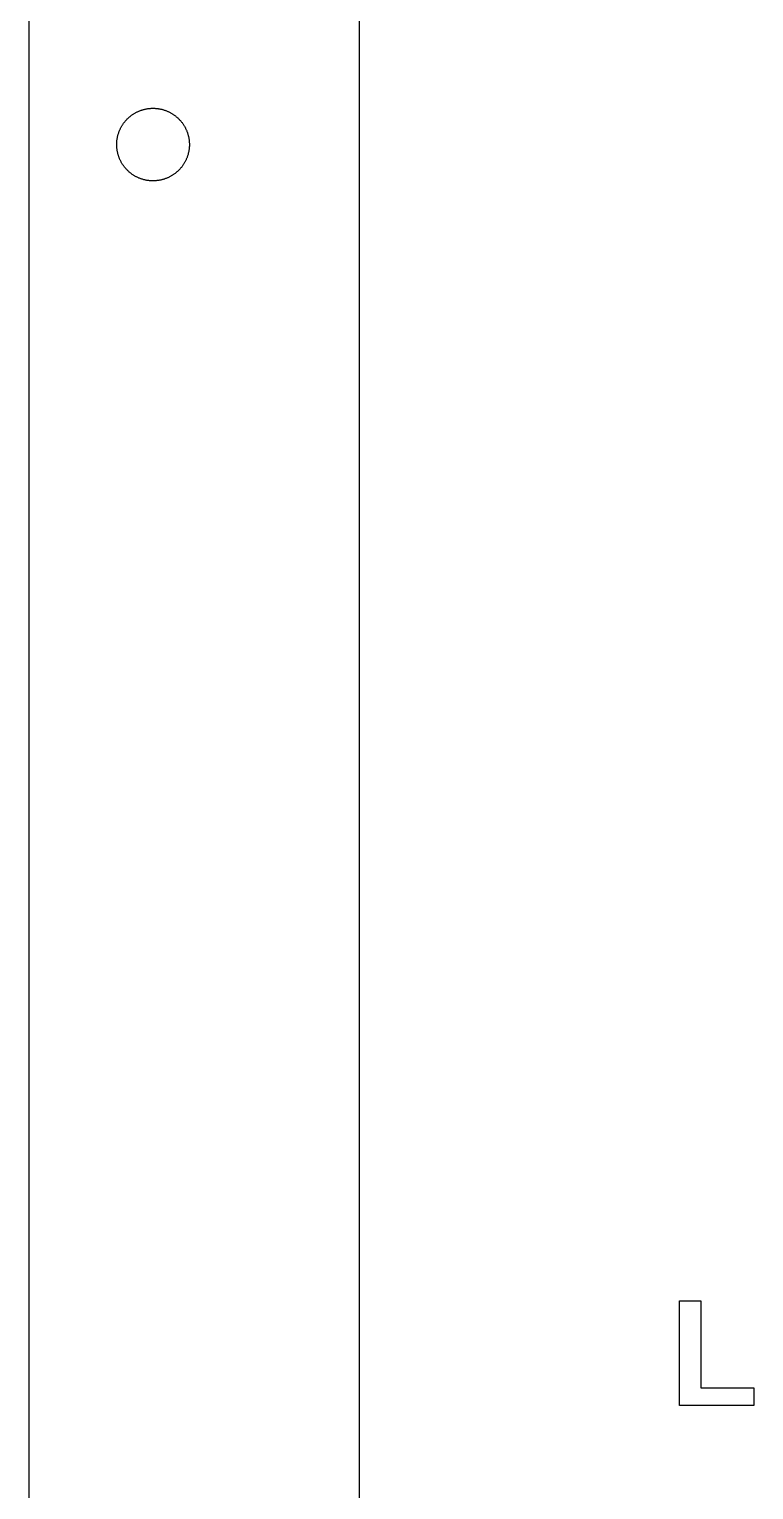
# Model space of a CAD drawing. Header units: metres. Extents: x 13 to 238, y 4 to 739.
# Drawn here: x 12.5 to 56.4, y 92.3 to 180.8 of the extents above; entities that cross this region are included whole.
import ezdxf

# ---------------------------------------------------------------- set-up
doc = ezdxf.new("R2010")
doc.units = ezdxf.units.M

msp = doc.modelspace()

# ---------------------------------------------------------------- linework, layer by layer
at = {"layer": 'Laser'}
for p, q in [((51.912, 97.444, 0.033), (51.912, 103.783, 0.033)), ((51.912, 103.783, 0.033), (53.202, 103.783, 0.033)), ((53.202, 103.783, 0.033), (53.202, 98.521, 0.033)), ((53.202, 98.521, 0.033), (56.411, 98.521, 0.033)), ((56.411, 98.521, 0.033), (56.411, 97.444, 0.033)), ((56.411, 97.444, 0.033), (51.912, 97.444, 0.033))]:
    msp.add_line(p, q, dxfattribs=at)
at = {"layer": 'Layer0'}
for p, q in [((32.527, 27.84), (32.527, 714.84)), ((12.527, 29.84), (12.527, 712.84)), ((18.314, 175.219), (18.338, 175.249)), ((18.338, 175.249), (18.363, 175.278)), ((18.363, 175.278), (18.388, 175.307)), ((18.388, 175.307), (18.414, 175.335)), ((18.414, 175.335), (18.44, 175.363)), ((18.44, 175.363), (18.467, 175.391)), ((18.467, 175.391), (18.495, 175.418)), ((18.495, 175.418), (18.522, 175.444)), ((18.522, 175.444), (18.551, 175.47)), ((18.551, 175.47), (18.579, 175.496)), ((18.579, 175.496), (18.608, 175.521)), ((18.608, 175.521), (18.638, 175.545)), ((18.638, 175.545), (18.668, 175.569)), ((18.668, 175.569), (18.698, 175.593)), ((18.698, 175.593), (18.729, 175.616)), ((18.729, 175.616), (18.76, 175.638)), ((18.76, 175.638), (18.792, 175.66)), ((18.792, 175.66), (18.824, 175.681)), ((18.824, 175.681), (18.856, 175.702)), ((18.856, 175.702), (18.889, 175.722)), ((18.889, 175.722), (18.922, 175.742)), ((18.922, 175.742), (18.955, 175.761)), ((18.955, 175.761), (18.989, 175.779)), ((18.989, 175.779), (19.023, 175.797)), ((19.023, 175.797), (19.057, 175.814)), ((19.057, 175.814), (19.092, 175.831)), ((19.092, 175.831), (19.127, 175.847)), ((19.127, 175.847), (19.162, 175.862)), ((19.162, 175.862), (19.197, 175.877)), ((19.197, 175.877), (19.233, 175.891)), ((19.233, 175.891), (19.269, 175.905)), ((19.269, 175.905), (19.305, 175.918)), ((19.305, 175.918), (19.341, 175.93)), ((19.341, 175.93), (19.378, 175.942)), ((19.378, 175.942), (19.415, 175.953)), ((19.415, 175.953), (19.452, 175.963)), ((19.452, 175.963), (19.489, 175.973)), ((19.489, 175.973), (19.526, 175.982)), ((19.526, 175.982), (19.564, 175.99)), ((19.564, 175.99), (19.601, 175.998)), ((19.601, 175.998), (19.639, 176.005)), ((19.639, 176.005), (19.677, 176.012)), ((19.677, 176.012), (19.715, 176.018)), ((19.715, 176.018), (19.753, 176.023)), ((19.753, 176.023), (19.791, 176.027)), ((19.791, 176.027), (19.829, 176.031)), ((19.829, 176.031), (19.867, 176.034)), ((19.867, 176.034), (19.906, 176.036)), ((19.906, 176.036), (19.944, 176.038)), ((19.944, 176.038), (19.983, 176.039)), ((19.983, 176.039), (20.021, 176.04)), ((20.021, 176.04), (20.059, 176.04)), ((20.059, 176.04), (20.098, 176.039)), ((20.098, 176.039), (20.136, 176.037)), ((20.136, 176.037), (20.174, 176.035)), ((20.174, 176.035), (20.213, 176.032)), ((20.213, 176.032), (20.251, 176.028)), ((20.251, 176.028), (20.289, 176.024)), ((20.289, 176.024), (20.327, 176.019)), ((20.327, 176.019), (20.365, 176.014)), ((20.365, 176.014), (20.403, 176.008)), ((20.403, 176.008), (20.441, 176.001)), ((20.441, 176.001), (20.478, 175.993)), ((20.478, 175.993), (20.516, 175.985)), ((20.516, 175.985), (20.553, 175.976)), ((20.553, 175.976), (20.591, 175.967)), ((20.591, 175.967), (20.628, 175.956)), ((20.628, 175.956), (20.664, 175.946)), ((20.664, 175.946), (20.701, 175.934)), ((20.701, 175.934), (20.738, 175.922)), ((20.738, 175.922), (20.774, 175.909)), ((20.774, 175.909), (20.81, 175.896)), ((20.81, 175.896), (20.846, 175.882)), ((20.846, 175.882), (20.881, 175.867)), ((20.881, 175.867), (20.916, 175.852)), ((20.916, 175.852), (20.951, 175.836)), ((20.951, 175.836), (20.986, 175.82)), ((20.986, 175.82), (21.02, 175.803)), ((21.02, 175.803), (21.055, 175.785)), ((21.055, 175.785), (21.088, 175.767)), ((21.088, 175.767), (21.122, 175.748)), ((21.122, 175.748), (21.155, 175.729)), ((21.155, 175.729), (21.188, 175.709)), ((21.188, 175.709), (21.22, 175.688)), ((21.22, 175.688), (21.252, 175.667)), ((21.252, 175.667), (21.284, 175.646)), ((21.284, 175.646), (21.315, 175.623)), ((21.315, 175.623), (21.346, 175.601)), ((21.346, 175.601), (21.377, 175.577)), ((21.377, 175.577), (21.407, 175.554)), ((21.407, 175.554), (21.437, 175.529)), ((21.437, 175.529), (21.466, 175.504)), ((21.466, 175.504), (21.495, 175.479)), ((21.495, 175.479), (21.523, 175.453)), ((21.523, 175.453), (21.551, 175.427)), ((21.551, 175.427), (21.578, 175.4)), ((21.578, 175.4), (21.605, 175.373)), ((21.605, 175.373), (21.632, 175.345)), ((21.632, 175.345), (21.658, 175.317)), ((21.658, 175.317), (21.684, 175.288)), ((21.684, 175.288), (21.709, 175.259)), ((21.709, 175.259), (21.733, 175.229)), ((21.733, 175.229), (21.757, 175.199)), ((17.882, 174.328), (17.891, 174.366)), ((17.891, 174.366), (17.901, 174.403)), ((17.901, 174.403), (17.911, 174.44)), ((17.911, 174.44), (17.922, 174.477)), ((17.922, 174.477), (17.933, 174.513)), ((17.933, 174.513), (17.945, 174.55)), ((17.945, 174.55), (17.958, 174.586)), ((17.958, 174.586), (17.971, 174.622)), ((17.971, 174.622), (17.985, 174.658)), ((17.985, 174.658), (18, 174.693)), ((18, 174.693), (18.015, 174.729)), ((18.015, 174.729), (18.031, 174.764)), ((18.031, 174.764), (18.047, 174.798)), ((18.047, 174.798), (18.064, 174.833)), ((18.064, 174.833), (18.082, 174.867)), ((18.082, 174.867), (18.1, 174.901)), ((18.1, 174.901), (18.119, 174.934)), ((18.119, 174.934), (18.138, 174.967)), ((18.138, 174.967), (18.158, 175)), ((18.158, 175), (18.179, 175.033)), ((18.179, 175.033), (18.2, 175.065)), ((18.2, 175.065), (18.222, 175.096)), ((18.222, 175.096), (18.244, 175.128)), ((18.244, 175.128), (18.267, 175.159)), ((18.267, 175.159), (18.29, 175.189)), ((18.29, 175.189), (18.314, 175.219)), ((21.757, 175.199), (21.781, 175.169)), ((21.781, 175.169), (21.803, 175.138)), ((21.803, 175.138), (21.826, 175.107)), ((21.826, 175.107), (21.848, 175.075)), ((21.848, 175.075), (21.869, 175.043)), ((21.869, 175.043), (21.89, 175.011)), ((21.89, 175.011), (21.91, 174.978)), ((21.91, 174.978), (21.929, 174.945)), ((21.929, 174.945), (21.948, 174.912)), ((21.948, 174.912), (21.967, 174.878)), ((21.967, 174.878), (21.985, 174.844)), ((21.985, 174.844), (22.002, 174.81)), ((22.002, 174.81), (22.019, 174.775)), ((22.019, 174.775), (22.035, 174.741)), ((22.035, 174.741), (22.05, 174.705)), ((22.05, 174.705), (22.065, 174.67)), ((22.065, 174.67), (22.079, 174.634)), ((22.079, 174.634), (22.093, 174.598)), ((22.093, 174.598), (22.105, 174.562)), ((22.105, 174.562), (22.118, 174.526)), ((22.118, 174.526), (22.129, 174.489)), ((22.129, 174.489), (22.14, 174.452)), ((22.14, 174.452), (22.151, 174.416)), ((22.151, 174.416), (22.161, 174.378)), ((22.161, 174.378), (22.17, 174.341)), ((22.17, 174.341), (22.178, 174.304)), ((17.827, 173.833), (17.828, 173.872)), ((17.828, 173.795), (17.827, 173.833)), ((17.828, 173.872), (17.829, 173.91)), ((17.829, 173.757), (17.828, 173.795)), ((17.829, 173.91), (17.83, 173.948)), ((17.831, 173.718), (17.829, 173.757)), ((17.83, 173.948), (17.832, 173.987)), ((17.833, 173.68), (17.831, 173.718)), ((17.832, 173.987), (17.835, 174.025)), ((17.836, 173.642), (17.833, 173.68)), ((17.835, 174.025), (17.839, 174.063)), ((17.84, 173.603), (17.836, 173.642)), ((17.839, 174.063), (17.843, 174.101)), ((17.845, 173.565), (17.84, 173.603)), ((17.843, 174.101), (17.848, 174.14)), ((17.85, 173.527), (17.845, 173.565)), ((17.848, 174.14), (17.854, 174.178)), ((17.856, 173.489), (17.85, 173.527)), ((17.854, 174.178), (17.86, 174.215)), ((17.862, 173.451), (17.856, 173.489)), ((17.86, 174.215), (17.867, 174.253)), ((17.869, 173.414), (17.862, 173.451)), ((17.867, 174.253), (17.874, 174.291)), ((17.874, 174.291), (17.882, 174.328)), ((22.178, 174.304), (22.186, 174.266)), ((22.186, 174.266), (22.193, 174.228)), ((22.195, 173.464), (22.188, 173.426)), ((22.193, 174.228), (22.199, 174.19)), ((22.201, 173.502), (22.195, 173.464)), ((22.199, 174.19), (22.205, 174.152)), ((22.207, 173.54), (22.201, 173.502)), ((22.205, 174.152), (22.21, 174.114)), ((22.212, 173.578), (22.207, 173.54)), ((22.21, 174.114), (22.215, 174.076)), ((22.216, 173.616), (22.212, 173.578)), ((22.215, 174.076), (22.218, 174.038)), ((22.22, 173.655), (22.216, 173.616)), ((22.218, 174.038), (22.222, 174)), ((22.223, 173.693), (22.22, 173.655)), ((22.222, 174), (22.224, 173.961)), ((22.225, 173.731), (22.223, 173.693)), ((22.224, 173.961), (22.226, 173.923)), ((22.226, 173.77), (22.225, 173.731)), ((22.226, 173.923), (22.227, 173.885)), ((22.227, 173.808), (22.226, 173.77)), ((22.227, 173.885), (22.227, 173.846)), ((22.227, 173.846), (22.227, 173.808)), ((17.877, 173.376), (17.869, 173.414)), ((17.885, 173.339), (17.877, 173.376)), ((17.894, 173.301), (17.885, 173.339)), ((17.904, 173.264), (17.894, 173.301)), ((17.914, 173.227), (17.904, 173.264)), ((17.925, 173.19), (17.914, 173.227)), ((17.937, 173.154), (17.925, 173.19)), ((17.949, 173.117), (17.937, 173.154)), ((17.962, 173.081), (17.949, 173.117)), ((17.976, 173.045), (17.962, 173.081)), ((17.99, 173.01), (17.976, 173.045)), ((18.005, 172.974), (17.99, 173.01)), ((18.02, 172.939), (18.005, 172.974)), ((18.036, 172.904), (18.02, 172.939)), ((18.053, 172.87), (18.036, 172.904)), ((18.07, 172.835), (18.053, 172.87)), ((18.088, 172.801), (18.07, 172.835)), ((18.106, 172.768), (18.088, 172.801)), ((18.125, 172.734), (18.106, 172.768)), ((18.145, 172.701), (18.125, 172.734)), ((18.165, 172.668), (18.145, 172.701)), ((18.186, 172.636), (18.165, 172.668)), ((18.207, 172.604), (18.186, 172.636)), ((18.229, 172.573), (18.207, 172.604)), ((18.251, 172.541), (18.229, 172.573)), ((21.833, 172.583), (21.811, 172.552)), ((21.855, 172.615), (21.833, 172.583)), ((21.876, 172.647), (21.855, 172.615)), ((21.897, 172.68), (21.876, 172.647)), ((21.917, 172.712), (21.897, 172.68)), ((21.936, 172.745), (21.917, 172.712)), ((21.955, 172.779), (21.936, 172.745)), ((21.973, 172.813), (21.955, 172.779)), ((21.991, 172.847), (21.973, 172.813)), ((22.008, 172.881), (21.991, 172.847)), ((22.024, 172.916), (22.008, 172.881)), ((22.04, 172.951), (22.024, 172.916)), ((22.055, 172.986), (22.04, 172.951)), ((22.07, 173.022), (22.055, 172.986)), ((22.084, 173.058), (22.07, 173.022)), ((22.097, 173.094), (22.084, 173.058)), ((22.11, 173.13), (22.097, 173.094)), ((22.122, 173.166), (22.11, 173.13)), ((22.133, 173.203), (22.122, 173.166)), ((22.144, 173.24), (22.133, 173.203)), ((22.154, 173.277), (22.144, 173.24)), ((22.164, 173.314), (22.154, 173.277)), ((22.173, 173.351), (22.164, 173.314)), ((22.181, 173.389), (22.173, 173.351)), ((22.188, 173.426), (22.181, 173.389)), ((18.274, 172.511), (18.251, 172.541)), ((18.298, 172.48), (18.274, 172.511)), ((18.322, 172.45), (18.298, 172.48)), ((18.346, 172.421), (18.322, 172.45)), ((18.371, 172.392), (18.346, 172.421)), ((18.397, 172.363), (18.371, 172.392)), ((18.423, 172.335), (18.397, 172.363)), ((18.449, 172.307), (18.423, 172.335)), ((18.476, 172.28), (18.449, 172.307)), ((18.504, 172.253), (18.476, 172.28)), ((18.532, 172.226), (18.504, 172.253)), ((18.56, 172.201), (18.532, 172.226)), ((18.589, 172.175), (18.56, 172.201)), ((18.618, 172.15), (18.589, 172.175)), ((18.648, 172.126), (18.618, 172.15)), ((18.678, 172.102), (18.648, 172.126)), ((18.709, 172.079), (18.678, 172.102)), ((18.74, 172.056), (18.709, 172.079)), ((18.771, 172.034), (18.74, 172.056)), ((18.803, 172.012), (18.771, 172.034)), ((18.835, 171.991), (18.803, 172.012)), ((18.867, 171.971), (18.835, 171.991)), ((18.9, 171.951), (18.867, 171.971)), ((18.933, 171.931), (18.9, 171.951)), ((18.967, 171.913), (18.933, 171.931)), ((19, 171.894), (18.967, 171.913)), ((19.034, 171.877), (19, 171.894)), ((19.069, 171.86), (19.034, 171.877)), ((19.104, 171.843), (19.069, 171.86)), ((19.139, 171.827), (19.104, 171.843)), ((19.174, 171.812), (19.139, 171.827)), ((19.209, 171.798), (19.174, 171.812)), ((19.245, 171.784), (19.209, 171.798)), ((19.281, 171.77), (19.245, 171.784)), ((19.317, 171.758), (19.281, 171.77)), ((19.354, 171.746), (19.317, 171.758)), ((19.39, 171.734), (19.354, 171.746)), ((19.427, 171.723), (19.39, 171.734)), ((19.464, 171.713), (19.427, 171.723)), ((19.502, 171.704), (19.464, 171.713)), ((19.539, 171.695), (19.502, 171.704)), ((19.576, 171.687), (19.539, 171.695)), ((19.614, 171.679), (19.576, 171.687)), ((20.454, 171.682), (20.416, 171.674)), ((20.491, 171.689), (20.454, 171.682)), ((20.529, 171.698), (20.491, 171.689)), ((20.566, 171.707), (20.529, 171.698)), ((20.603, 171.716), (20.566, 171.707)), ((20.64, 171.727), (20.603, 171.716)), ((20.677, 171.738), (20.64, 171.727)), ((20.713, 171.75), (20.677, 171.738)), ((20.75, 171.762), (20.713, 171.75)), ((20.786, 171.775), (20.75, 171.762)), ((20.822, 171.788), (20.786, 171.775)), ((20.858, 171.802), (20.822, 171.788)), ((20.893, 171.817), (20.858, 171.802)), ((20.928, 171.833), (20.893, 171.817)), ((20.963, 171.849), (20.928, 171.833)), ((20.998, 171.865), (20.963, 171.849)), ((21.032, 171.883), (20.998, 171.865)), ((21.066, 171.9), (21.032, 171.883)), ((21.1, 171.919), (21.066, 171.9)), ((21.133, 171.938), (21.1, 171.919)), ((21.166, 171.957), (21.133, 171.938)), ((21.199, 171.978), (21.166, 171.957)), ((21.231, 171.998), (21.199, 171.978)), ((21.263, 172.02), (21.231, 171.998)), ((21.295, 172.041), (21.263, 172.02)), ((21.326, 172.064), (21.295, 172.041)), ((21.357, 172.087), (21.326, 172.064)), ((21.387, 172.11), (21.357, 172.087)), ((21.417, 172.134), (21.387, 172.11)), ((21.447, 172.159), (21.417, 172.134)), ((21.476, 172.184), (21.447, 172.159)), ((21.504, 172.209), (21.476, 172.184)), ((21.533, 172.235), (21.504, 172.209)), ((21.56, 172.262), (21.533, 172.235)), ((21.588, 172.289), (21.56, 172.262)), ((21.615, 172.316), (21.588, 172.289)), ((21.641, 172.344), (21.615, 172.316)), ((21.667, 172.373), (21.641, 172.344)), ((21.692, 172.401), (21.667, 172.373)), ((21.717, 172.431), (21.692, 172.401)), ((21.741, 172.46), (21.717, 172.431)), ((21.765, 172.491), (21.741, 172.46)), ((21.788, 172.521), (21.765, 172.491)), ((21.811, 172.552), (21.788, 172.521)), ((19.652, 171.672), (19.614, 171.679)), ((19.69, 171.666), (19.652, 171.672)), ((19.728, 171.66), (19.69, 171.666)), ((19.766, 171.655), (19.728, 171.66)), ((19.804, 171.651), (19.766, 171.655)), ((19.842, 171.648), (19.804, 171.651)), ((19.88, 171.645), (19.842, 171.648)), ((19.919, 171.643), (19.88, 171.645)), ((19.957, 171.641), (19.919, 171.643)), ((19.996, 171.64), (19.957, 171.641)), ((20.034, 171.64), (19.996, 171.64)), ((20.072, 171.64), (20.034, 171.64)), ((20.111, 171.641), (20.072, 171.64)), ((20.149, 171.643), (20.111, 171.641)), ((20.187, 171.646), (20.149, 171.643)), ((20.226, 171.649), (20.187, 171.646)), ((20.264, 171.653), (20.226, 171.649)), ((20.302, 171.657), (20.264, 171.653)), ((20.34, 171.662), (20.302, 171.657)), ((20.378, 171.668), (20.34, 171.662)), ((20.416, 171.674), (20.378, 171.668))]:
    msp.add_line(p, q, dxfattribs=at)

doc.saveas('drawing.dxf')
